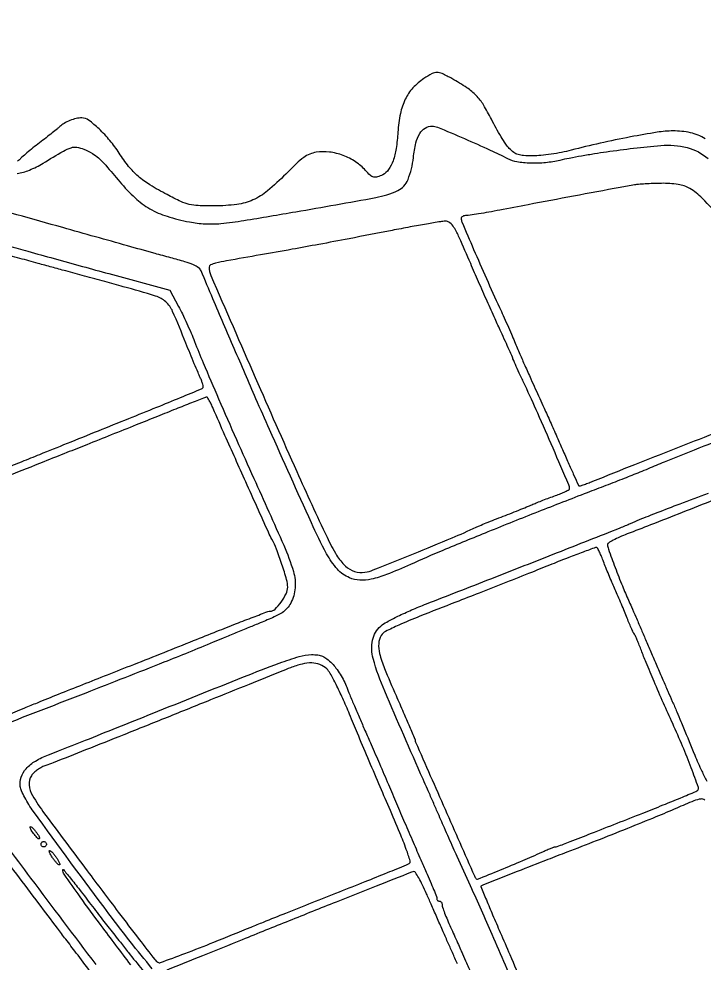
# Model space of a CAD drawing. Extents: x 2 to 2735, y 0 to 1226.
# Drawn here: x 364.8 to 617.6, y 844.1 to 1192.5 of the extents above; entities that cross this region are included whole.
import ezdxf

# ---------------------------------------------------------------- set-up
doc = ezdxf.new("R2010")
doc.units = 0

msp = doc.modelspace()

# ---------------------------------------------------------------- linework, layer by layer
for points in [[(624.476668, 1118.497182, 0.010398), (616.875205, 1126.440175, 0.063175), (612.389211, 1129.924575, 0.096935), (608.047919, 1131.46485, 0.041554), (601.881966, 1131.863818, 0.004642), (598.872452, 1131.780341, 0.004977), (595.934078, 1131.642225, 0.004727), (593.412878, 1131.474627, 0.023332), (592, 1131.300694, 0.003782), (586.623693, 1130.340645, 0.0002), (569.501516, 1127.142225, 0.000332), (552.682147, 1123.981851, 0.001282), (542.251886, 1121.987132, -0.003361), (538.180959, 1121.22613, -0.004317), (534.426102, 1120.58372, -0.003337), (531.274019, 1120.09397, -0.036884), (530.001886, 1120, 0.050861), (529.235884, 1119.921879, 0.070813), (528.588054, 1119.689317, 0.090906), (528.15245, 1119.346075, 0.182518), (528, 1118.942357, 0.10119), (528.273561, 1117.604474, 0.000798), (532.604716, 1107.500963, 0.003154), (537.301882, 1096.778482, 0.003054), (542.183966, 1086, -0.002514), (543.512441, 1083.07545, -0.001583), (545.036101, 1079.646875, -0.001589), (546.51329, 1076.265213, -0.002917), (547.691637, 1073.5, 0.0021), (549.664631, 1068.848943, 0.002771), (551.50429, 1064.6271, 0.002153), (553.715903, 1059.685134, 0.000726), (556.981158, 1052.5, -0.001688), (558.580086, 1048.963542, -0.000597), (560.846732, 1043.888601, -0.000593), (563.323411, 1038.307785, -0.000697), (565.656222, 1033.014386, 0.000966), (567.777421, 1028.208181, 0.001549), (569.608189, 1024.115885, 0.000266), (571.240227, 1020.503039, 0.090388), (571.41206, 1020.254606, 0.27814), (571.649839, 1020.195703, 0.004307), (573.047089, 1020.640734, 0.010053), (574.692355, 1021.217299, 0.006312), (576.593114, 1021.954084, -0.001509), (592.0603, 1028.121126, -0.000261), (621.38333, 1039.692633, -0.000007), (654.946217, 1052.91649, -0.094104)], [(617.858521, 904.250921, 0.212208), (616.419979, 904.685768, 0.066285), (613.884601, 904.019336, 0.005312), (607.5, 901.319672, -0.005107), (599.853039, 898.082539, -0.002039), (589.312439, 893.797052, -0.002007), (577.830566, 889.236791, -0.002416), (567, 885.045744, 0.00233), (559.954601, 882.320814, 0.000609), (548.669604, 877.879724, 0.000098), (536.248297, 872.971163, 0.030716), (535.284459, 872.519822, 0.383875), (535.235438, 872.380525, 0.000173), (537.288086, 867.457394, 0.002065), (539.609347, 861.959413, 0.00124), (542.407993, 855.451125, -0.000004), (545.957241, 847.253221, -0.000002), (550.673105, 836.360374, -0.000002), (555.684902, 824.783754, -0.000002), (560.238606, 814.265042, 0.001751)], [(618.029004, 1148.315786, 0.078922), (612.566172, 1150.519093, 0.060157), (606.142779, 1151.200486, 0.035478), (600.334785, 1150.703215, 0.007736), (590.431616, 1148.984831, 0.008214), (579.282934, 1146.681825, 0.009009), (568.556115, 1144.077794, -0.015824), (565.071187, 1143.281923, -0.011534), (561.15449, 1142.610352, -0.011675), (557.407625, 1142.145637, -0.025018), (554.498754, 1142, -0.014146), (551.000685, 1142.098986, -0.062068), (548.971565, 1142.469392, -0.085043), (547.420906, 1143.265307, -0.041227), (545.749462, 1144.75, -0.042111), (544.482161, 1146.32384, -0.011133), (542.734092, 1149.042187, -0.011217), (540.876808, 1152.235565, -0.011314), (539.170151, 1155.5, 0.022058), (536.251977, 1160.801234, 0.055925), (533.563381, 1164.272278, 0.0537), (530.106925, 1167.140857, 0.019061), (524.613497, 1170.488578, 0.015361), (520.976048, 1172.375197, 0.111623), (519.070168, 1172.812252, 0.126315), (517.267471, 1172.355397, 0.02183), (514.22856, 1170.52073, 0.061074), (510.185678, 1167.054168, 0.072355), (507.364928, 1162.891368, 0.062901), (505.587976, 1157.625447, 0.033545), (504.676773, 1150.801502, -0.02154), (504.010428, 1144.698595, -0.047675), (502.866072, 1140.162173, -0.0657), (501.230785, 1136.971334, -0.119209), (499.055391, 1135.029644, -0.044776), (497.138475, 1134.214876, -0.139788), (495.750955, 1134.166796, -0.123128), (494.441621, 1134.862091, -0.031214), (492.743387, 1136.595311, 0.068497), (489.065496, 1139.829025, 0.057588), (484.433978, 1142.178127, 0.057805), (479.407862, 1143.402021, 0.07031), (474.567276, 1143.319659, 0.059152), (472.142233, 1142.633949, 0.056121), (469.898301, 1141.390955, 0.035532), (467.247731, 1139.207713, 0.009012), (463.273448, 1135.291202, -0.02497), (456.603725, 1129.125247, -0.068987), (451.191376, 1125.743392, -0.073423), (445.262822, 1124.076128, -0.031108), (437, 1123.535241, -0.009579), (430.98842, 1123.631344, -0.049719), (427.702486, 1124.075978, -0.051607), (424.622746, 1125.154928, -0.010809), (419.5, 1127.703941, -0.017191), (413.19541, 1131.294582, -0.040436), (408.831653, 1134.495815, -0.045222), (405.335842, 1138.125099, -0.026985), (401.838444, 1143, 0.031385), (398.430052, 1147.663717, 0.030137), (394.421142, 1151.931554, 0.028709), (390.574228, 1155.165296, 0.161793), (388.062219, 1156, 0.057796), (386.002621, 1155.761128, 0.035678), (383.672072, 1155.034447, 0.035846), (381.493796, 1153.994976, 0.063579), (379.905178, 1152.802546, -0.020676), (379.029563, 1152.019679, -0.002865), (377.136933, 1150.481478, -0.003279), (374.87222, 1148.686627, -0.002773), (372.454595, 1146.817782, 0.005563), (370.042735, 1144.931799, 0.006487), (367.79521, 1143.085338, 0.005806), (365.934968, 1141.478851, 0.038551), (365.082151, 1140.598985, -0.083147), (364.372169, 1139.986065, -0.04395)], [(364.196913, 1135.466145, 0.059761), (368.744279, 1136.760628, 0.036122), (373.746595, 1139.29487, -0.003414), (381.272888, 1143.748339, -0.049895), (384.076782, 1145.026723, -0.124532), (386.17389, 1145.195444, -0.05713), (388.827066, 1144.42779, -0.03056), (391.937397, 1142.898849, -0.054708), (394.24022, 1141.229373, -0.030504), (396.879562, 1138.5249, -0.00405), (402.054016, 1132.432713, 0.032396), (407.690304, 1126.512004, 0.055611), (413.173541, 1122.479334, 0.054322), (419.50195, 1119.695021, 0.029423), (427.758222, 1117.61221, 0.034451), (433.58481, 1116.913132, 0.036571), (439.335569, 1117.042972, 0.016866), (447.863767, 1118.152834, 0.001925), (467, 1121.378488, 0.002702), (496.482971, 1126.629267, 0.062565), (504.603801, 1129.200358, 0.195581), (508.391358, 1133.242277, 0.063431), (510.376231, 1141.355157, -0.02702), (511.292712, 1146.782703, -0.079914), (512.693293, 1150.281225, -0.126083), (514.685767, 1152.251005, -0.13088), (517.351799, 1152.984687, -0.102463), (519.280555, 1152.601844, -0.001757), (529.220939, 1148.355999, -0.00494), (538.692817, 1144.159386, -0.014552), (545.089001, 1141.021824, 0.082595), (548.529055, 1139.880548, 0.031782), (553.556924, 1139.416792, 0.030541), (559.158573, 1139.599629, 0.033908), (564.5, 1140.469747, -0.009092), (567.893673, 1141.196947, -0.00398), (572.416644, 1142.043122, -0.003937), (577.233636, 1142.865592, -0.005254), (581.620491, 1143.531882, -0.012341), (601.644371, 1145.855858, -0.087365), (611.361269, 1145.043353, -0.111087), (619.179612, 1140.983205, -0.025302)], [(687.5, 1062.444306, 0.000073), (641.308352, 1044.22478, 0.000448), (617.565354, 1034.831171, 0.000616), (602.93203, 1029.005636, 0.006529), (597, 1026.545323, -0.00649), (593.859275, 1025.242418, -0.001243), (588.121875, 1022.965646, -0.001324), (581.411776, 1020.342674, -0.001219), (574.5, 1017.681318, 0.002638), (556.383653, 1010.646595, 0.002445), (537.878215, 1003.243434, 0.002515), (521.221342, 996.387323, 0.006469), (509.272161, 991.215942, -0.010603), (500.482145, 987.497763, -0.041311), (494.839942, 985.774692, -0.067874), (490.60001, 985.442121, -0.084832), (486.758749, 986.327441, -0.113918), (482.336152, 989.50241, -0.056853), (478.379861, 995.190582, -0.017552), (472.732286, 1006.617198, -0.001095), (457.305943, 1041, -0.002513), (452.300108, 1052.376303, -0.00064), (444.302322, 1070.867586, -0.000607), (436.393144, 1089.279888, -0.003072), (432.057634, 1099.58114, 0.144188), (431.119759, 1100.744192, 0.049754), (429.212054, 1101.802143, 0.029418), (426.079164, 1102.93899, 0.007391), (420.848377, 1104.412008, -0.002603), (415.057864, 1105.982963, -0.000537), (404.874211, 1108.814558, -0.000565), (393.052962, 1112.129572, -0.000532), (381, 1115.538093, 0.002347), (347.166093, 1124.973618, 0.00473)], [(359.70267, 1026.680931, 0.001181), (366, 1029.213648, -0.000317), (372.568217, 1031.868508, -0.000092), (382.716293, 1035.960683, -0.000092), (394.155617, 1040.568657, -0.000098), (405.353336, 1045.074348, 0.000946), (415.68601, 1049.252334, 0.001523), (424.47348, 1052.85611, 0.000238), (432.250603, 1056.077583, 0.098369), (432.734246, 1056.400912, 0.239654), (432.858844, 1056.783339, 0.024852), (432.660038, 1057.738702, 0.026579), (432.285165, 1058.91707, 0.0181), (431.740778, 1060.214243, -0.007924), (430.922384, 1062.05824, -0.001684), (429.559468, 1065.295506, -0.001761), (428.005403, 1069.059095, -0.001673), (426.45097, 1072.898117, 0.006899), (421.555499, 1084.634508, 0.107393), (419.027376, 1088.153832, 0.109881), (415.27991, 1090.274723, 0.00736), (403.367463, 1093.718333, -0.000056), (396.523701, 1095.588828, -0.000044), (389.076692, 1097.625796, -0.000044), (382.131603, 1099.526786, -0.000107), (377, 1100.933059, 0.000072), (371.92485, 1102.324244, 0.000031), (365.188027, 1104.16943, 0.000031), (358.031827, 1106.128524, 0.000041), (351.533708, 1107.906453, 0.005962)], [(361, 1108.790662, 0.000684), (368.123037, 1106.800613, 0.000276), (377.85, 1104.103191, 0.000273), (388.323744, 1101.211059, 0.000347), (398, 1098.552039), (420.5, 1092.385843), (423.723994, 1086.442921, -0.011049), (425.152967, 1083.664043, -0.005995), (426.792445, 1080.189483, -0.005969), (428.376846, 1076.612304, -0.009392), (429.642474, 1073.5, 0.008418), (432.826161, 1065.62706, 0.001881), (438.534506, 1052.307036, 0.001998), (445.084413, 1037.345004, 0.002242), (451.509708, 1023, -0.002601), (462.54379, 998.317997, -0.031824), (466.102296, 988.616742, -0.09066), (466.753949, 982.556566, -0.104624), (465.138388, 976.984398, -0.061384), (463.735176, 974.990755, -0.064851), (461.913112, 973.439273, -0.038918), (459.054548, 971.884878, -0.008465), (453.888388, 969.680418, 0.000704), (449.711378, 967.974182, 0.000463), (444.907839, 965.998928, 0.000465), (440.236089, 964.06772, 0.000898), (436.5, 962.511354, -0.004957), (418.363372, 955.128278, -0.001343), (389.502868, 943.801454, -0.000334), (358.309842, 931.679729, -0.042768)], [(359.934903, 935.456565, 0.009216), (367, 938.295074, -0.003869), (371.658363, 940.224753, -0.000914), (379.465625, 943.371675, -0.000941), (388.453906, 946.955931, -0.000927), (397.5, 950.52413, 0.000633), (407.264879, 954.369223, 0.000422), (418.447744, 958.799954, 0.000424), (429.290879, 963.117326, 0.000831), (437.917852, 966.577422, -0.002185), (445.066531, 969.422164, -0.003344), (451.290666, 971.819618, -0.00118), (456.672, 973.836712, -0.089302), (457.578958, 974, 0.198701), (459.324118, 974.722036, 0.039403), (461.567471, 977.345533, 0.041346), (463.428252, 980.407713, 0.116369), (464, 982.831058, 0.069901), (463.607095, 985.627766, 0.009631), (461.874827, 991.259409, 0.011567), (459.871584, 996.908042, 0.035703), (458.16435, 1000.578979, -0.020917), (456.902487, 1003.095057, -0.000203), (448.54761, 1021.672569, -0.000699), (440.847138, 1038.877866, -0.003328), (436.523834, 1048.75, 0.011516), (435.780132, 1050.375266, 0.017887), (435.057404, 1051.73696, 0.012469), (434.409314, 1052.797218, 0.276791), (434.098126, 1052.950289, 0.072355), (433.642145, 1052.844785, 0.000266), (428.535074, 1050.85001, 0.001398), (422.751649, 1048.568839, 0.000877), (416, 1045.870208, -0.000299), (408.137472, 1042.717015, -0.000188), (398.940625, 1039.039101, -0.000189), (389.885987, 1035.425963, -0.000345), (382.5, 1032.487813, 0.000241), (374.080031, 1029.140377, 0.000069), (361.029591, 1023.942689, 0.000069), (346.306277, 1018.074017, 0.000074)], [(644.886147, 1024.279717, -0.0001), (621.318748, 1015.025233, -0.000106), (597.839021, 1005.816341, -0.001429), (589.25, 1002.478054, 0.012287), (586.471854, 1001.328232, 0.018816), (584.130753, 1000.183994, 0.013796), (582.31181, 999.142938, 0.262463), (582.003627, 998.592014, 0.086637), (582.305344, 996.897068, 0.002565), (584.821492, 990.091599, 0.005776), (587.464657, 983.293438, 0.011583), (589.737304, 978, -0.00369), (590.805477, 975.616509, -0.00104), (592.435826, 971.884375, -0.001048), (594.260841, 967.658586, -0.001106), (596.03561, 963.5, 0.001018), (597.947784, 959.017269, 0.000643), (600.196497, 953.79375, 0.000646), (602.419902, 948.665459, 0.001189), (604.244054, 944.5, -0.00137), (605.895913, 940.724263, -0.001249), (607.578883, 936.821875, -0.001249), (609.065448, 933.32699, -0.00406), (610.026194, 931, 0.002433), (614.15296, 920.911724, 0.010658), (616.7466, 915.016615, 0.011499), (618.614782, 911.234427, 0.182642)], [(549.359914, 832.007496, 0.000868), (539.430856, 854.662831, 0.000955), (531.48725, 872.60965, 0.003867), (526.540834, 883.5, -0.002068), (525.095415, 886.652162, -0.001294), (523.428377, 890.353125, -0.001299), (521.805242, 894.007114, -0.002368), (520.501972, 897, 0.001026), (519.16516, 900.092565, 0.000481), (517.42397, 904.0875, 0.000477), (515.591082, 908.270909, 0.00067), (513.947035, 912, -0.00248), (499.785572, 944.439072, -0.034336), (495.54357, 956.50727, -0.117793), (495.306103, 963.316167, -0.167086), (498.348673, 968.5, -0.053015), (500.53006, 970.001978, -0.011125), (504.657378, 972.123577, -0.011256), (509.691415, 974.432621, -0.009197), (515.173276, 976.680512, 0.000646), (538.994055, 985.975858, 0.00059), (563.52876, 995.619768, 0.000192), (586.668833, 1004.757297, 0.013416), (590.5, 1006.392008, -0.012492), (593.814384, 1007.81346, -0.002051), (600.299906, 1010.37429, -0.001983), (608.737099, 1013.627305, -0.001052), (619.214235, 1017.593956, 0.002109)], [(414.060731, 842.067062, -0.014286), (397.998148, 862.368782, -0.002755), (370.185933, 900.09489, -0.018356), (368.495266, 902.603365, -0.018015), (366.981913, 905.244562, -0.018229), (365.825034, 907.652776, -0.062709), (365.336682, 909.312696, -0.125729), (365.639094, 912.691298, -0.097748), (367.524795, 915.878227, -0.076759), (370.961736, 918.705674, -0.04465), (375.791503, 921.014647, 0.005113), (379.499258, 922.439698, 0.000398), (389.370004, 926.358844, 0.000543), (401.136095, 931.056182, 0.000415), (414, 936.2204, -0.000549), (447.74311, 949.75607, -0.006539), (460.877321, 954.809767, -0.0159), (468.264628, 957.27784, -0.070469), (472.783333, 957.960471, -0.03216), (475.152675, 957.829863, -0.072303), (476.886545, 957.361703, -0.068265), (478.475365, 956.399808, -0.026178), (480.398604, 954.668063, -0.038584), (481.823471, 953.004513, -0.019779), (483.356095, 950.723326, -0.019533), (484.757016, 948.236183, -0.027764), (485.787768, 945.918063, 0.00703), (486.889145, 943.135908, 0.002214), (488.612548, 939.007181, 0.002211), (490.576302, 934.417346, 0.00245), (492.515171, 930, -0.001858), (494.792339, 924.828554, -0.000745), (497.870802, 917.7375, -0.000737), (501.165553, 910.086222, -0.000932), (504.188985, 903, 0.000843), (507.156625, 896.04114, 0.000738), (510.282012, 888.776161, 0.000742), (513.124842, 882.221509, 0.002217), (515.096311, 877.748631, -0.003951), (516.592012, 874.323036, -0.005736), (517.853291, 871.274629, -0.003062), (518.872315, 868.68361, -0.092408), (519, 867.998631, 0.099178), (519.076347, 867.617518, 0.097977), (519.29375, 867.293348, 0.097912), (519.61836, 867.076233, 0.098898), (520, 867, -0.137601), (520.381339, 866.893029, -0.100185), (520.70625, 866.592355, -0.086069), (520.924993, 866.142632, -0.070363), (521, 865.612274, 0.083178), (521.145201, 864.745472, 0.007091), (521.913043, 862.616399, 0.00923), (522.917811, 860.091756, 0.007019), (524.10823, 857.362274, -0.000777), (525.392557, 854.514998, -0.000754), (526.681247, 851.634543, -0.000744), (527.807225, 849.097421, -0.002791), (528.502688, 847.5, 0.002486), (529.933603, 844.207821, 0.001084), (531.864324, 839.851068, 0.00075)], [(621.406763, 910.302133, 0.00016), (661.26654, 925.836995, 0.000274)], [(351.03804, 899.660442, -0.000481), (369.164854, 875.5, 0.001523), (393.203808, 843.598187, 0.012585)], [(391.125636, 841.056336, 0.001093), (386.01513, 847.861489, 0.002452), (382.098955, 853, -0.002455), (379.028417, 857.028988, -0.000284), (372.186456, 866.109375, -0.000342), (364.062121, 876.919776, -0.000279), (355.381698, 888.5, 0.000242)], [(526.636927, 843.821875, -0.001238), (524.768588, 847.996217, -0.001412), (523.001997, 852, 0.000118), (521.14532, 856.237632, 0.000077), (518.998276, 861.132812, 0.000077), (516.901481, 865.909442, 0.000147), (515.213544, 869.75, 0.010361), (513.747351, 872.904369, 0.016252), (512.344516, 875.54505, 0.010429), (511.093111, 877.624752, 0.285067), (510.54238, 877.892725, 0.068361), (509.735635, 877.696102, 0.000119), (496.587449, 872.508303, 0.000902), (481.827023, 866.649534, 0.000558), (464.5, 859.713421, 0.00023), (447.219311, 852.76427, 0.000378), (432.608761, 846.868252, 0.000023), (419.453945, 841.547443, 0.063848)], [(406.141298, 843.5, -0.002041), (395.199242, 857.986865, -0.005194), (387.4129, 868.611916, -0.002363), (381.524339, 876.907416, -0.154353), (381, 878.56545, -0.70185), (381.258135, 878.65876, -0.003274), (383.804896, 875.555245, -0.005947), (387.19912, 871.259867, -0.002057), (392, 864.980294, 0.003207), (394.244467, 862.058468, 0.000681), (398.192329, 857.00107, 0.000751), (402.272471, 851.804973, 0.001836), (405.296367, 847.99477, 0.002412), (415.356275, 835.537784, 0.00624)]]:
    msp.add_lwpolyline(points, format="xyb")
for points in [[(502.5, 1114.489188, -0.000504), (486.635576, 1111.425792, -0.001419), (475.52941, 1109.325499, -0.001706), (465.614083, 1107.514529, -0.001069), (454, 1105.459838, 0.00078), (441.439996, 1103.245292, 0.013971), (437.428086, 1102.415219, 0.045761), (435.525573, 1101.777514, 0.297302), (435, 1100.971735, 0.102927), (435.656464, 1097.816544, 0.000322), (452.050404, 1060.190852, 0.002085), (467.346338, 1025.541664, 0.00573), (478.519263, 1001.266298, 0.024308), (482.064063, 994.64311, 0.071389), (485.318706, 990.639392, 0.108673), (488.691584, 988.666779, 0.115862), (492.5, 988.353753, 0.058086), (495.589013, 989.191162, 0.001194), (510.476991, 995.19223, 0.003024), (524.624279, 1001.033951, 0.01101), (533.5, 1004.99401, -0.012977), (534.713772, 1005.529839, -0.001803), (537.2625, 1006.566106, -0.002064), (540.290419, 1007.769999, -0.001749), (543.5, 1009.017862, 0.001903), (546.782813, 1010.295365, 0.001946), (550.03125, 1011.588372, 0.001886), (552.843199, 1012.732682, 0.008147), (554.5, 1013.445981, -0.009887), (556.011049, 1014.090306, -0.00367), (558.160937, 1014.938922, -0.003635), (560.520104, 1015.830533, -0.004381), (562.75, 1016.632678, 0.011758), (564.762069, 1017.390175, 0.018183), (566.457813, 1018.14733, 0.012885), (567.783153, 1018.840813, 0.272176), (568, 1019.209661, 0.10166), (567.715399, 1020.594958, 0.000476), (561.891384, 1034.135306, 0.002575), (556.241658, 1047.052734, 0.005017), (551.578521, 1057.288283, -0.001277), (549.823358, 1061.065703, -0.002039), (548.344941, 1064.303539, -0.000394), (547.056238, 1067.162627, -0.106065), (547, 1067.424756, 0.105264), (546.944281, 1067.686486, 0.000427), (545.721829, 1070.421202, 0.002118), (544.316786, 1073.521922, 0.001329), (542.648778, 1077.136473, -0.003175), (540.512241, 1081.811599, -0.001198), (537.581415, 1088.376027, -0.001187), (534.426537, 1095.533782, -0.001446), (531.508405, 1102.25, 0.002801), (527.292599, 1111.881362, 0.030706), (525.345037, 1115.626063, 0.091803), (523.828481, 1117.341052, 0.177818), (522.109626, 1117.894829, 0.031004), (520.373462, 1117.716654, 0.001925), (515.272828, 1116.851039, 0.002845), (509.201801, 1115.761049, 0.002106)], [(561.496383, 991.33813, -0.001413), (553.97741, 988.319144, -0.000711), (544.470813, 984.548908, -0.000706), (534.631919, 980.679114, -0.001047), (526, 977.31894, 0.002381), (512.714823, 972.106518, 0.010638), (505.007144, 968.848394, 0.013356), (500.129543, 966.50477, 0.136487), (498.498637, 964.997794, 0.12544), (497.577, 962.06005, 0.074299), (497.923362, 958.382418, 0.036554), (499.72486, 952.859531, 0.00653), (503.96692, 942.866283, -0.000893), (506.663212, 936.708413, -0.001442), (508.934033, 931.455606, -0.000208), (510.935086, 926.784555, -0.101427), (511, 926.467844, 0.103897), (511.160048, 925.705935, 0.000043), (522.072306, 900.884026, 0.000071), (532.895686, 876.279496, 0.062335), (533.550361, 875.185019, 0.33509), (533.984915, 875.069158, 0.000451), (542.515434, 878.545829, 0.003871), (550.72371, 881.974188, 0.006024), (557.739102, 885.068747, -0.00488), (559.406036, 885.808611, -0.006888), (560.90638, 886.432694, -0.004228), (562.175343, 886.927738, -0.091126), (562.568546, 887, 0.090813), (563.419611, 887.155861, 0.001343), (568.191345, 888.978942, 0.001702), (576.058063, 892.039517, 0.000167), (595, 899.490603, 0.001805), (602.530095, 902.487028, 0.002807), (608.999415, 905.130724, 0.000829), (614.599539, 907.466886, 0.091717), (615.274605, 907.908969, 0.296934), (615.522147, 908.962415, 0.003279), (612.862976, 916.178958, 0.009492), (609.692886, 924.14856, 0.007898), (606.02964, 932.5, -0.003257), (602.612792, 940.097199, -0.002936), (599.173392, 948.004929, -0.002849), (596.197262, 955.069905, -0.011035), (594.474276, 959.5, 0.006154), (593.72337, 961.487925, 0.007538), (592.971045, 963.325733, 0.006409), (592.29724, 964.849097, 0.052481), (591.910769, 965.502497, -0.049283), (591.510967, 966.168698, -0.005186), (590.750198, 967.82032, -0.006378), (589.887485, 969.81331, -0.005075), (589.005835, 971.985196, 0.00368), (588.014242, 974.447612, 0.002272), (586.813707, 977.32942, 0.002278), (585.601333, 980.166645, 0.004089), (584.576593, 982.482699, -0.004781), (583.576808, 984.750839, -0.002968), (582.444654, 987.431073, -0.002977), (581.358666, 990.089774, -0.005373), (580.505393, 992.282655, 0.007904), (579.771007, 994.1421, 0.011204), (579.054891, 995.770294, 0.007473), (578.410441, 997.098607, 0.138518), (578.098054, 997.439399, 0.229086), (577.603331, 997.490624, 0.001241), (572.971632, 995.801463, 0.005001), (567.672391, 993.79356, 0.003112)], [(465, 953.101588, 0.000289), (461.825482, 951.826223, 0.000011), (449.778125, 946.977814, 0.000019), (435.534974, 941.24473, 0.000014), (419.5, 934.789187, -0.000558), (403.523698, 928.377473, -0.00082), (389.466248, 922.780781, -0.000378), (377.47132, 918.038508, -0.015427), (374.831908, 917.090305, 0.043325), (373.301757, 916.442223, 0.032161), (371.737367, 915.479791, 0.032838), (370.369439, 914.370246, 0.060981), (369.448238, 913.280657, 0.170679), (368.610941, 909.887685, 0.109078), (369.87602, 905.984835, 0.02689), (374.321549, 899.265958, 0.001358), (390.034846, 878.205509, 0.000788), (401.485746, 862.994618, 0.002525), (409.186355, 852.905295, 0.001102), (414.968741, 845.442103, 0.089196), (416.058774, 844.463676, 0.23087), (417.117086, 844.357719, 0.00154), (426.030503, 847.683091, 0.005193), (436.804961, 851.868876, 0.002516), (450.5, 857.433781, -0.002296), (455.057024, 859.287839, -0.000437), (463.366741, 862.615872, -0.000467), (473.075249, 866.48377, -0.000429), (483.067628, 870.444042, 0.000881), (492.570758, 874.220365, 0.00136), (500.772114, 877.522031, 0.000417), (507.879375, 880.412626, 0.04164), (508.838998, 880.900495, 0.34277), (509.191559, 881.846373, 0.010407), (507.768734, 886.076488, 0.012493), (505.410537, 892.151659, 0.003454), (501.40358, 901.572224, -0.001127), (497.661451, 910.257696, -0.000832), (493.556875, 919.888031, -0.00084), (489.70787, 929.003107, -0.001884), (486.822979, 935.940222, 0.007771), (484.290194, 941.833964, 0.011257), (481.856827, 946.950415, 0.010199), (479.708465, 951.008957, 0.079201), (478.389248, 952.690222, 0.092894), (475.881306, 954.270107, 0.086762), (472.909867, 954.884229, 0.068707), (469.3334, 954.501942, 0.034452)], [(372.403588, 890.073001, -0.422294), (371.831517, 890.079024, -0.02369), (370.543171, 891.566614, -0.028102), (369.372778, 893.24053, -0.129991), (369.031803, 894.360784, -0.517603), (369.186936, 894.479321, -0.092789), (369.571556, 894.275232, -0.038228), (370.180146, 893.709054, -0.015958), (370.91392, 892.860784, -0.018509), (371.616727, 891.925121, -0.029123), (372.141002, 891.068049, -0.02871), (372.464516, 890.368835, -0.2979)], [(375, 888, -0.099038), (374.923658, 887.618362, -0.097945), (374.70625, 887.29375, -0.097945), (374.381638, 887.076342, -0.099038), (374, 887, -0.099038), (373.618362, 887.076342, -0.097945), (373.29375, 887.29375, -0.097945), (373.076342, 887.618362, -0.099038), (373, 888, -0.099038), (373.076342, 888.381638, -0.097945), (373.29375, 888.70625, -0.097945), (373.618362, 888.923658, -0.099038), (374, 889, -0.099038), (374.381638, 888.923658, -0.097945), (374.70625, 888.70625, -0.097945), (374.923658, 888.381638, -0.099038)], [(379.955528, 880.5, -0.468724), (379.777536, 880.351846, -0.118516), (379.381092, 880.528125, -0.045003), (378.752166, 881.107339, -0.018196), (378, 882, -0.017756), (377.251363, 883.030469, -0.02082), (376.618908, 884.059375, -0.020263), (376.161513, 884.962067, -0.10753), (376.044472, 885.5, -0.468724), (376.222464, 885.648154, -0.118516), (376.618908, 885.471875, -0.045003), (377.247834, 884.892661, -0.018196), (378, 884, -0.017756), (378.748637, 882.969531, -0.02082), (379.381092, 881.940625, -0.020263), (379.838487, 881.037933, -0.10753)]]:
    msp.add_lwpolyline(points, format="xyb", close=True)

doc.saveas('drawing.dxf')
